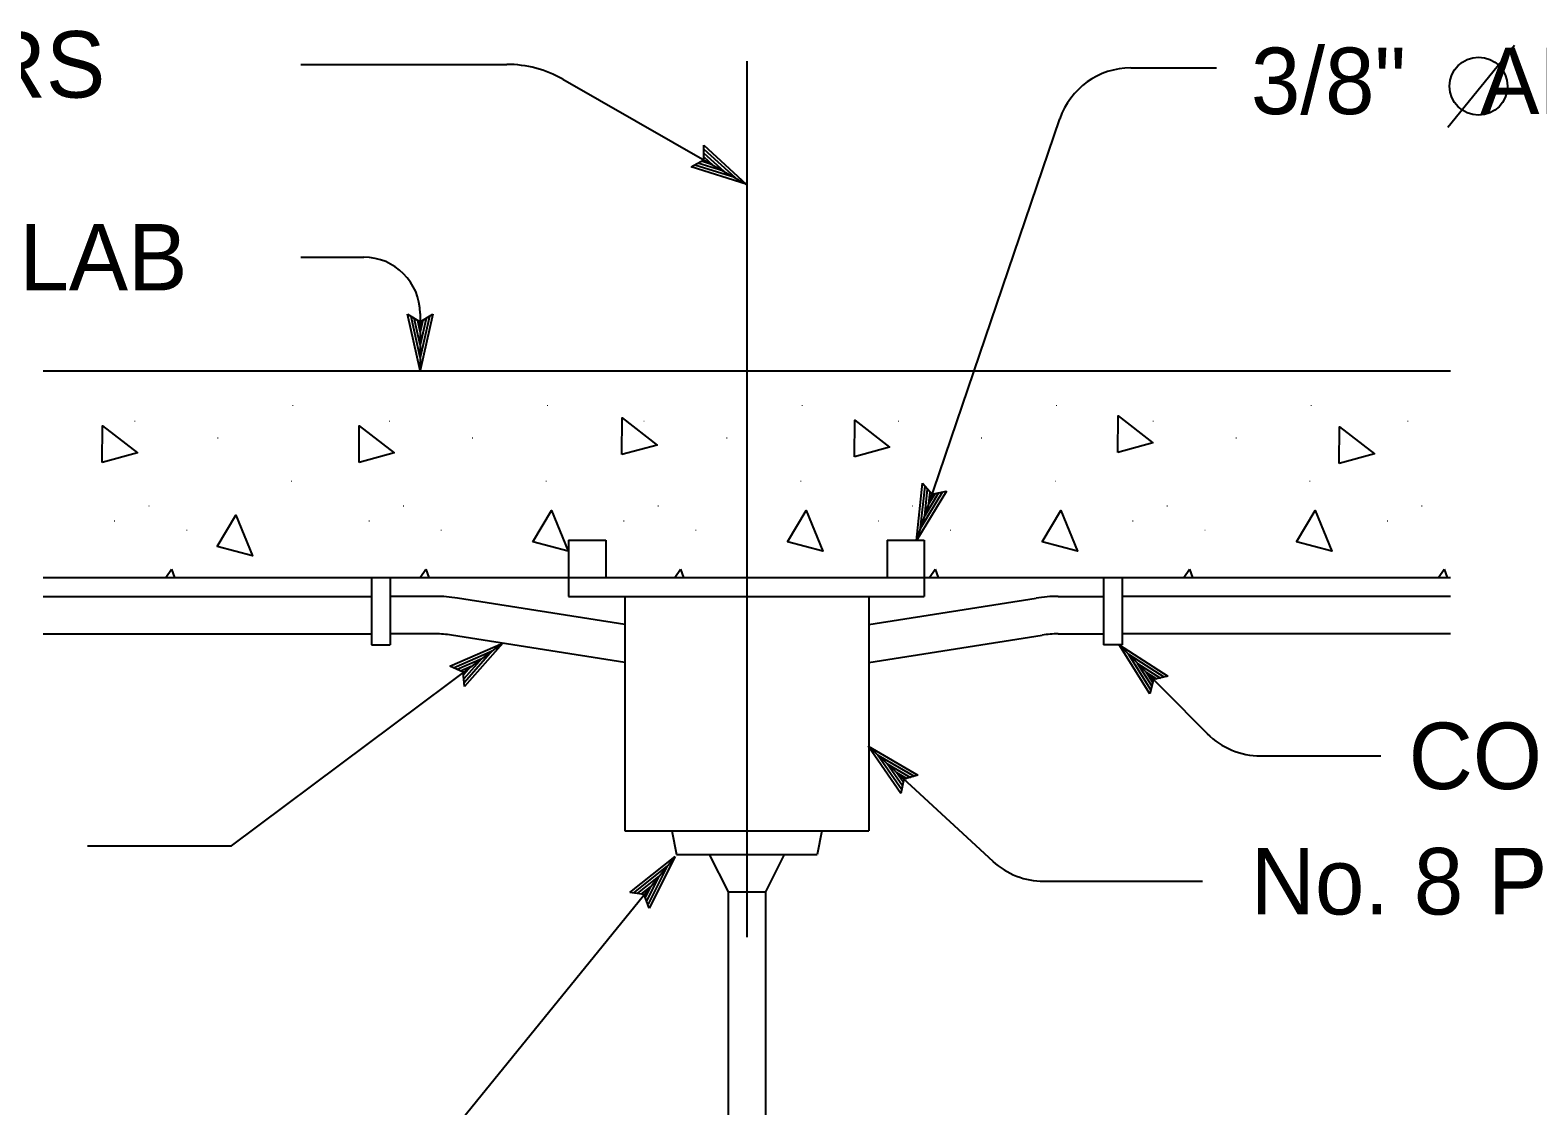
# Model space of a CAD drawing. Extents: x -893 to 867, y -474 to 712.
# Drawn here: x 80.4 to 241, y 437.9 to 552.5 of the extents above; entities that cross this region are included whole.
import ezdxf

# ---------------------------------------------------------------- set-up
doc = ezdxf.new("R2010")
doc.units = 0
for name, color, linetype in [('56 Stage 3 Anno', 7, 'Continuous'), ('57 Undefined', 7, 'Continuous'), ('59 Sndwall Anno', 7, 'Continuous'), ('60 Nongeo Data', 7, 'Continuous')]:
    doc.layers.add(name, color=color, linetype=linetype)

msp = doc.modelspace()

# ---------------------------------------------------------------- linework, layer by layer
at = {"layer": '56 Stage 3 Anno'}
for p, q in [((109.23, 548.85), (131.18, 548.85)), ((197.67, 548.47), (206.81, 548.47)), ((137.14, 547.27), (156.69, 536.1)), ((174.81, 498.13), (190.09, 543.05)), ((152.18, 538.68), (152.15, 540.24)), ((152.15, 540.24), (152.15, 540.24)), ((152.15, 540.24), (156.69, 536.1)), ((150.82, 537.92), (152.18, 538.68)), ((154.29, 537.47), (151.53, 538.33)), ((153.1, 538.15), (151.91, 538.52)), ((152.16, 539.82), (155.49, 536.78)), ((152.16, 539), (153.1, 538.15)), ((152.18, 539.39), (154.29, 537.47)), ((156.69, 536.1), (150.82, 537.92)), ((150.82, 537.92), (150.82, 537.92)), ((155.48, 536.78), (151.2, 538.11)), ((156.69, 536.1), (156.69, 536.1)), ((109.23, 528.3), (115.93, 528.3)), ((121.93, 516.22), (120.6, 522.22)), ((120.6, 522.22), (120.6, 522.22)), ((120.6, 522.22), (121.93, 521.42)), ((121.93, 522.3), (121.93, 516.22)), ((121.93, 521.42), (123.27, 522.22)), ((123.27, 522.22), (121.93, 516.22)), ((123.27, 522.22), (123.27, 522.22)), ((121.93, 517.61), (120.96, 521.98)), ((121.94, 518.98), (121.31, 521.81)), ((121.94, 520.36), (121.67, 521.57)), ((122.92, 522), (121.93, 517.6)), ((122.56, 521.77), (121.94, 518.98)), ((122.21, 521.59), (121.94, 520.36)), ((121.93, 516.22), (121.93, 516.22)), ((174.81, 498.13), (175.48, 504.24)), ((178.01, 503.38), (174.81, 498.13)), ((175.25, 499.45), (175.74, 503.9)), ((177.6, 503.29), (175.25, 499.44)), ((175.48, 504.24), (175.48, 504.24)), ((175.48, 504.24), (176.48, 503.05)), ((175.7, 500.74), (176.01, 503.62)), ((177.18, 503.18), (175.7, 500.74)), ((176.14, 502.05), (176.28, 503.28)), ((176.8, 503.13), (176.14, 502.05)), ((176.48, 503.05), (178.01, 503.38)), ((178.01, 503.38), (178.01, 503.38)), ((174.81, 498.13), (174.81, 498.13)), ((101.84, 465.57), (130.74, 487.16)), ((125.1, 484.72), (130.74, 487.16)), ((130.74, 487.16), (126.67, 482.56)), ((130.74, 487.16), (130.74, 487.16)), ((196.43, 486.98), (205.81, 477.53)), ((199.7, 481.78), (196.43, 486.98)), ((196.43, 486.98), (196.43, 486.98)), ((196.43, 486.98), (201.6, 483.66)), ((125.48, 484.56), (129.62, 486.35)), ((125.88, 484.4), (128.5, 485.54)), ((128.5, 485.54), (126.59, 483.37)), ((129.61, 486.34), (126.65, 482.99)), ((199.8, 482.19), (197.4, 486)), ((197.41, 486), (201.18, 483.58)), ((126.53, 484.1), (125.1, 484.72)), ((125.1, 484.72), (125.1, 484.72)), ((126.23, 484.23), (127.38, 484.73)), ((126.67, 482.56), (126.53, 484.1)), ((127.38, 484.73), (126.56, 483.8)), ((199.89, 482.61), (198.37, 485.02)), ((198.37, 485.02), (200.81, 483.46)), ((200.01, 482.98), (199.34, 484.04)), ((199.34, 484.04), (200.39, 483.37)), ((201.6, 483.66), (200.09, 483.29)), ((201.6, 483.66), (201.6, 483.66)), ((126.67, 482.56), (126.67, 482.56)), ((200.09, 483.29), (199.7, 481.78)), ((199.7, 481.78), (199.7, 481.78)), ((169.67, 476.19), (182.96, 463.93)), ((173.17, 471.14), (169.67, 476.19)), ((169.67, 476.19), (169.67, 476.19)), ((169.67, 476.19), (174.98, 473.1)), ((173.25, 471.55), (170.68, 475.26)), ((170.69, 475.25), (174.56, 473)), ((173.32, 471.97), (171.7, 474.32)), ((171.7, 474.32), (174.2, 472.86)), ((211.49, 475.16), (224.32, 475.16)), ((173.43, 472.34), (172.71, 473.38)), ((172.71, 473.38), (173.78, 472.76)), ((173.49, 472.67), (173.17, 471.14)), ((174.98, 473.1), (173.49, 472.67)), ((174.98, 473.1), (174.98, 473.1)), ((173.17, 471.14), (173.17, 471.14)), ((86.47, 465.57), (101.84, 465.57)), ((93.24, 395.64), (149.1, 464.43)), ((144.28, 460.62), (149.1, 464.43)), ((149.1, 464.43), (146.35, 458.94)), ((149.1, 464.43), (149.1, 464.43)), ((144.69, 460.56), (148.23, 463.36)), ((148.23, 463.35), (146.22, 459.35)), ((145.12, 460.52), (147.36, 462.29)), ((145.5, 460.44), (146.49, 461.22)), ((146.49, 461.22), (145.93, 460.11)), ((147.36, 462.29), (146.06, 459.7)), ((188.39, 461.8), (205.31, 461.8)), ((145.82, 460.4), (144.28, 460.62)), ((144.28, 460.62), (144.28, 460.62)), ((146.35, 458.94), (145.82, 460.4)), ((146.35, 458.94), (146.35, 458.94))]:
    msp.add_line(p, q, dxfattribs=at)
for centre, radius, start, end in [((131.18, 536.85), 12, 60.2551, 90), ((197.67, 540.47), 8, 90, 161.2039), ((115.93, 522.3), 6, 0, 90), ((211.49, 483.16), 8, 224.7855, 270), ((188.39, 469.8), 8, 227.2906, 270)]:
    msp.add_arc(centre, radius, start, end, dxfattribs=at)
at = {"layer": '57 Undefined'}
msp.add_line((231.44, 542.15), (238.55, 550.9), dxfattribs=at)
msp.add_circle((234.72, 546.53), 3.09, dxfattribs=at)
at = {"layer": '59 Sndwall Anno'}
for points in [[(143.43, 507.27), (143.46, 511.17), (147.18, 508.29)], [(168.21, 507.03), (168.24, 510.93), (171.96, 508.05)], [(196.27, 507.5), (196.3, 511.4), (200.02, 508.52)], [(88.06, 506.44), (88.09, 510.34), (91.81, 507.46)], [(115.42, 506.44), (115.45, 510.34), (119.17, 507.46)], [(219.87, 506.32), (219.9, 510.23), (223.62, 507.35)], [(133.95, 497.96), (135.93, 501.32), (137.71, 496.97)], [(161.08, 497.96), (163.06, 501.32), (164.84, 496.97)], [(188.21, 497.96), (190.19, 501.32), (191.97, 496.97)], [(215.33, 497.96), (217.31, 501.32), (219.09, 496.97)], [(100.3, 497.46), (102.28, 500.82), (104.06, 496.47)]]:
    msp.add_lwpolyline(points, close=True, dxfattribs=at)
for points in [[(94.82, 494.16), (95.42, 495.05)], [(95.42, 495.05), (95.75, 494.16)], [(121.94, 494.16), (122.55, 495.05)], [(122.55, 495.05), (122.87, 494.16)], [(149.07, 494.16), (149.68, 495.05)], [(149.68, 495.05), (150, 494.16)], [(176.2, 494.16), (176.8, 495.05)], [(176.8, 495.05), (177.13, 494.16)], [(203.32, 494.16), (203.93, 495.05)], [(203.93, 495.05), (204.25, 494.16)], [(230.45, 494.16), (231.06, 495.05)], [(231.06, 495.05), (231.38, 494.16)]]:
    msp.add_lwpolyline(points, dxfattribs=at)
at = {"layer": '60 Nongeo Data'}
for p, q in [((156.74, 549.18), (156.74, 455.85)), ((231.74, 516.16), (81.75, 516.16)), ((137.76, 498.16), (137.76, 492.16)), ((137.76, 498.16), (141.73, 498.16)), ((141.73, 498.16), (141.73, 494.16)), ((171.69, 498.16), (171.69, 494.16)), ((171.69, 498.16), (175.65, 498.16)), ((175.65, 498.16), (175.65, 492.16)), ((81.75, 494.16), (231.74, 494.16)), ((116.75, 494.16), (116.75, 486.98)), ((118.75, 494.16), (118.75, 486.98)), ((194.74, 494.16), (194.74, 486.98)), ((196.75, 494.16), (196.75, 486.98)), ((81.75, 492.16), (116.75, 492.16)), ((123.57, 492.16), (118.75, 492.16)), ((143.74, 489.16), (125.91, 491.98)), ((137.76, 492.16), (175.65, 492.16)), ((143.74, 492.16), (143.74, 467.16)), ((169.74, 492.16), (169.74, 467.16)), ((169.74, 489.16), (187.58, 491.98)), ((189.92, 492.16), (194.74, 492.16)), ((231.74, 492.16), (196.74, 492.16)), ((81.75, 488.16), (116.75, 488.16)), ((116.75, 486.98), (118.75, 486.98)), ((123.57, 488.16), (118.75, 488.16)), ((143.74, 485.11), (125.28, 488.02)), ((169.74, 485.11), (188.21, 488.02)), ((189.92, 488.16), (194.74, 488.16)), ((196.75, 486.98), (194.74, 486.98)), ((231.74, 488.16), (196.74, 488.16)), ((143.74, 467.16), (169.74, 467.16)), ((148.74, 467.16), (149.24, 464.66)), ((164.74, 467.16), (164.24, 464.66)), ((149.24, 464.66), (164.24, 464.66)), ((152.74, 464.66), (154.74, 460.66)), ((160.74, 464.66), (158.74, 460.66)), ((154.74, 460.66), (158.74, 460.66)), ((154.74, 460.66), (154.74, 392.66)), ((158.74, 460.66), (158.74, 392.66))]:
    msp.add_line(p, q, dxfattribs=at)
for points in [[(156.74, 546.18), (156.74, 526.18)], [(156.74, 523.18), (156.74, 519.18)], [(156.74, 516.18), (156.74, 496.18)], [(156.74, 493.18), (156.74, 489.18)], [(156.74, 486.18), (156.74, 466.18)], [(156.74, 463.18), (156.74, 459.18)]]:
    msp.add_lwpolyline(points, dxfattribs=at)
for centre, radius, start, end in [((123.57, 477.16), 15, 81.0272, 90), ((189.92, 477.16), 15, 90, 98.9728), ((123.57, 477.16), 11, 81.0272, 90), ((189.92, 477.16), 11, 90, 98.9728)]:
    msp.add_arc(centre, radius, start, end, dxfattribs=at)

# ---------------------------------------------------------------- texts
at = {"layer": '57 Undefined'}
for s, height, p in [('CENTER BETWEEN GIRDERS', 7.0866, (-45.88, 545.31)), ('3/8"   ANCHORS (TOTAL 6)', 7.0866, (210.46, 543.55)), ('DECK SLAB', 7.087, (43.94, 524.76)), ('CONDUIT STRAPS', 7.0866, (227.27, 471.62)), ('No. 8 PULL BOX', 7.0866, (210.44, 458.26))]:
    msp.add_text(s, height=height, dxfattribs=at).set_placement(p)
at = {"layer": '59 Sndwall Anno'}
for p in [(108.22, 512.43), (135.35, 512.43), (162.48, 512.43), (189.6, 512.43), (216.73, 512.43), (91.38, 510.76), (118.51, 510.76), (145.64, 510.76), (172.76, 510.76), (199.89, 510.76), (227.02, 510.76), (100.22, 508.97), (127.35, 508.97), (154.47, 508.97), (181.6, 508.97), (208.73, 508.97), (108.09, 504.37), (135.22, 504.37), (162.35, 504.37), (189.47, 504.37), (216.6, 504.37), (92.89, 501.73), (120.01, 501.73), (147.14, 501.73), (174.27, 501.73), (201.39, 501.73), (228.52, 501.73), (89.23, 500.13), (116.36, 500.13), (143.49, 500.13), (170.61, 500.13), (197.74, 500.13), (224.87, 500.13), (96.91, 499.16), (124.04, 499.16), (151.16, 499.16), (178.29, 499.16), (205.42, 499.16)]:
    msp.add_text('.', height=0.8, dxfattribs=at).set_placement(p)

doc.saveas('drawing.dxf')
